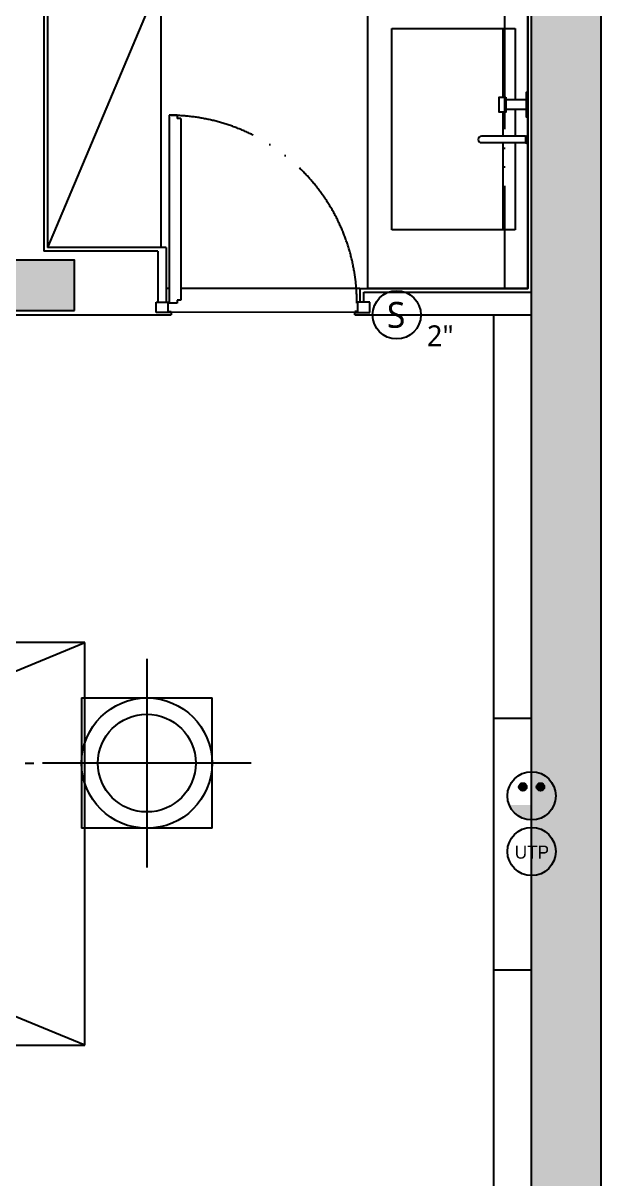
# Model space of a CAD drawing. Header units: millimetres. Extents: x 0 to 460316, y -63250 to 103204.
# Drawn here: x 70147 to 72442, y 27219 to 31811 of the extents above; entities that cross this region are included whole.
import ezdxf

# ---------------------------------------------------------------- set-up
doc = ezdxf.new("R2010")
doc.units = ezdxf.units.MM
doc.header["$LTSCALE"] = 25
doc.linetypes.add('ACAD_ISO05W100', pattern=[33, 24, -3, 0, -3, 0, -3])
for name, color, linetype in [('06-LIGHT', 4, 'Continuous'), ('2-con', 2, 'Continuous'), ('ac-door', 30, 'Continuous'), ('ac-furniture', 152, 'Continuous'), ('ac-Ref', 8, 'Continuous'), ('ac-text', 7, 'Continuous'), ('ac-wall-fin', 3, 'Continuous'), ('BATH', 4, 'Continuous'), ('CO-BATH', 6, 'Continuous'), ('HAT', 8, 'Continuous'), ('U-LANP', 6, 'Continuous'), ('설비', 140, 'Continuous')]:
    doc.layers.add(name, color=color, linetype=linetype)
doc.styles.add('이윤정', font='l_10646.ttf')
doc.styles.add('코레일둥고', font='Korail_Round_Gothic_Medium.ttf')

# ---------------------------------------------------------------- blocks, each defined once
blk = doc.blocks.new('SW')
at = {"layer": '설비', "color": 140}
blk.add_circle((11533254.1, -14277699.4), 184, dxfattribs=at)
at = {"layer": '설비', "color": 140, "insert": (11533320, -14277600.8), "char_height": 197.143, "width": 314.327, "attachment_point": 3, "style": '코레일둥고'}
blk.add_mtext('{\\fMalgun Gothic|b0|i0|c129|p50;S}', dxfattribs=at)
blk = doc.blocks.new('egoo')
at = {"layer": '설비'}
h = blk.add_hatch(color=140, dxfattribs=at)
edge = h.paths.add_edge_path()
edge.add_arc((1015645.3, 443433.7), 22.3, 0, 360)
h = blk.add_hatch(color=140, dxfattribs=at)
edge = h.paths.add_edge_path()
edge.add_arc((1015747.7, 443433.7), 22.3, 0, 360)
h = blk.add_hatch(color=140, dxfattribs=at)
edge = h.paths.add_edge_path()
edge.add_line((1015826.3, 443329.1), (1015566.6, 443329.1))
edge.add_ellipse((1015696.5, 443381.5), major_axis=(99, 99), ratio=1, start_angle=156.95778, end_angle=293.04222)
at = {"layer": '설비', "color": 140}
for centre, radius in [((1015696.5, 443381.5), 140), ((1015645.3, 443433.7), 22.3), ((1015747.7, 443433.7), 22.3)]:
    blk.add_circle(centre, radius, dxfattribs=at)

msp = doc.modelspace()

# ---------------------------------------------------------------- hatches: boundary and pattern name
at = {"layer": 'ac-Ref'}
h = msp.add_hatch(color=256, dxfattribs=at)
h.dxf.hatch_style = 1
h.paths.add_polyline_path([(63806.86, 35328.4), (63261.86, 35328.4), (63261.86, 36338.4), (63826.86, 36338.4), (63826.86, 36538.4), (63061.86, 36538.4), (63061.86, 35128.4), (63536.86, 35128.4), (63536.86, 31955.09), (63806.86, 31955.09)])
h.paths.add_polyline_path([(66696.86, 34495.09), (66696.86, 36740.09), (66466.86, 36740.09), (66466.86, 36338.4), (66506.86, 36338.4), (66506.86, 32163.4), (64736.86, 32163.4), (64736.86, 31955.09), (66696.86, 31955.09)])
h.paths.add_polyline_path([(70674.86, 34368.09), (70941.86, 34368.09), (70941.86, 34568.98), (70676.86, 34568.98), (70676.86, 35340.09), (69808.86, 35340.09), (69808.86, 35140.09), (70498.86, 35140.09), (70498.86, 32165.09), (69686.86, 32165.09), (69686.86, 32030.09), (70681.86, 32030.09), (70681.86, 32230.09), (70674.86, 32230.09)])
h.paths.add_polyline_path([(72441.86, 36595.09), (71466.86, 36595.09), (71466.86, 36395.09), (72241.86, 36395.09), (72241.86, 35605.09), (71606.86, 35605.09), (71606.86, 34568.98), (71521.86, 34568.98), (71521.86, 34368.09), (72156.86, 34368.09), (72156.86, 32230.09), (72156.86, 32030.09), (72166.86, 32030.09), (72166.86, 27090.09), (71379.86, 27090.09), (71379.86, 26898.09), (72332.86, 26898.09), (72332.86, 25818.09), (71442.86, 25818.09), (71442.86, 25618.09), (72441.86, 25618.09)])
h.paths.add_polyline_path([(68608.86, 35340.09), (68083.86, 35340.09), (68083.86, 34495.09), (68358.86, 34495.09), (68358.86, 35140.09), (68608.86, 35140.09)])
h.paths.add_polyline_path([(70351.86, 30870.09), (69301.86, 30870.09), (69301.86, 30670.09), (70351.86, 30670.09)])
h.paths.add_polyline_path([(68274.86, 30870.09), (68064.86, 30870.09), (68064.86, 26898.09), (68679.86, 26898.09), (68679.86, 27090.09), (68274.86, 27090.09)])
h.paths.add_polyline_path([(68354.86, 25818.09), (68154.86, 25818.09), (68154.86, 25248.09), (68354.86, 25248.09)])
h.paths.add_polyline_path([(63634.86, 26918.09), (64264.86, 26918.09), (64264.86, 27118.09), (63546.86, 27118.09), (63546.86, 30573.09), (63356.86, 30573.09), (63356.86, 25633.09), (63341.86, 25633.09), (63341.86, 25433.09), (63434.86, 25433.09), (63434.86, 25248.09), (64354.86, 25248.09), (64354.86, 25448.09), (63634.86, 25448.09)])
h.paths.add_polyline_path([(60341.86, 30373.09), (62426.86, 30373.09), (62426.86, 30573.09), (60376.86, 30573.09), (60376.86, 32738.09), (61976.86, 32738.09), (61976.86, 31338.09), (62176.86, 31338.09), (62176.86, 33335.09), (62596.86, 33335.09), (62596.86, 33535.09), (61976.86, 33535.09), (61976.86, 32908.09), (60141.86, 32908.09), (60141.86, 25433.09), (60761.86, 25433.09), (60761.86, 25633.09), (60341.86, 25633.09)])
h = msp.add_hatch(color=256, dxfattribs=at)
h.dxf.hatch_style = 1
h.paths.add_polyline_path([(72441.86, 36595.09), (71466.86, 36595.09), (71466.86, 36395.09), (72241.86, 36395.09), (72241.86, 35605.09), (71606.86, 35605.09), (71606.86, 34568.98), (71521.86, 34568.98), (71521.86, 34368.09), (72156.86, 34368.09), (72156.86, 32230.09), (71466.86, 32230.09), (71466.86, 32030.09), (72166.86, 32030.09), (72166.86, 27090.09), (71379.86, 27090.09), (71379.86, 26898.09), (72332.86, 26898.09), (72332.86, 25818.09), (71442.86, 25818.09), (71442.86, 25618.09), (72441.86, 25618.09)])

# ---------------------------------------------------------------- linework, layer by layer
at = {"layer": '06-LIGHT', "color": 10, "linetype": 'ACAD_ISO05W100'}
msp.add_line((72059.73, 31990.09), (72059.73, 30757.09), dxfattribs=at)
at = {"layer": '2-con'}
for points in [[(71466.86, 36395.09), (71466.86, 36595.09), (72441.86, 36595.09), (72441.86, 25618.09), (71442.86, 25618.09), (71442.86, 25818.09), (72332.86, 25818.09), (72332.86, 26898.09), (71379.86, 26898.09), (71379.86, 27090.09), (72166.86, 27090.09), (72166.86, 32030.09), (71466.86, 32030.09), (71466.86, 32230.09), (72156.86, 32230.09), (72156.86, 34368.09), (71521.86, 34368.09), (71521.86, 34568.98), (71606.86, 34568.98), (71606.86, 35605.09), (72241.86, 35605.09), (72241.86, 36395.09)], [(70351.86, 30670.09), (70351.86, 30870.09), (69301.86, 30870.09), (69301.86, 30670.09)]]:
    msp.add_lwpolyline(points, close=True, dxfattribs=at)
at = {"layer": 'ac-door'}
for p, q in [((70758.86, 31445.09), (70726.86, 31445.09)), ((70726.86, 31445.09), (70726.86, 30699.09)), ((70758.86, 31445.09), (70758.86, 31433.09)), ((70773.86, 31433.09), (70758.86, 31433.09)), ((70773.86, 31433.09), (70773.86, 30711.09)), ((70675.02, 30661.09), (70675.02, 30703.09)), ((70675.02, 30703.09), (70722.86, 30703.09)), ((70722.86, 30665.09), (70722.86, 30703.09)), ((70758.86, 30699.09), (70726.86, 30699.09)), ((70758.86, 30711.09), (70758.86, 30699.09)), ((70773.86, 30711.09), (70758.86, 30711.09)), ((71476.86, 30665.09), (71476.86, 30703.09)), ((71524.7, 30703.09), (71476.86, 30703.09)), ((71524.7, 30661.09), (71524.7, 30703.09)), ((70734.86, 30661.09), (70675.02, 30661.09)), ((70722.86, 30665.09), (70734.86, 30665.09)), ((70734.86, 30665.09), (70734.86, 30661.09)), ((71476.86, 30665.09), (71464.86, 30665.09)), ((71464.86, 30665.09), (71464.86, 30661.09)), ((71464.86, 30661.09), (71524.7, 30661.09))]:
    msp.add_line(p, q, dxfattribs=at)
at = {"layer": 'ac-furniture'}
for p, q in [((70694.36, 31990.09), (70694.36, 30920.09)), ((70392.7, 29350.09), (69261.7, 29350.09)), ((70392.7, 27750.09), (70392.7, 29350.09)), ((69261.7, 27750.09), (70392.7, 27750.09))]:
    msp.add_line(p, q, dxfattribs=at)
msp.add_lwpolyline([(71516.86, 31990.09), (72151.86, 31990.09), (72151.86, 30757.09), (71516.86, 30757.09)], close=True, dxfattribs=at)
at = {"layer": 'ac-Ref'}
for p, q in [((70694.36, 31990.09), (70244.36, 30920.09)), ((71611.86, 30990.09), (71611.86, 31790.09)), ((71611.86, 31790.09), (72101.86, 31790.09)), ((72051.86, 31790.09), (72051.86, 31516.82)), ((72101.86, 31790.09), (72101.86, 31506.82)), ((72146.86, 31506.82), (72064.37, 31506.82)), ((72146.86, 31467.88), (72064.37, 31467.88)), ((72101.86, 31467.88), (72101.86, 31361.73)), ((72051.86, 31457.88), (72051.86, 31361.73)), ((72051.86, 31336.73), (72051.86, 30990.09)), ((72101.86, 31336.73), (72101.86, 30990.09)), ((72101.86, 30990.09), (71611.86, 30990.09)), ((70726.86, 30757.09), (70714.86, 30757.09)), ((71484.86, 30757.09), (70773.86, 30757.09)), ((71464.86, 30661.09), (70734.86, 30663.09)), ((69261.7, 28886.09), (70392.7, 29350.09)), ((70392.7, 27750.09), (69261.7, 28214.09))]:
    msp.add_line(p, q, dxfattribs=at)
at = {"layer": 'ac-Ref', "linetype": 'ACAD_ISO05W100'}
msp.add_arc((70726.86, 30699.09), 746, 0, 90, dxfattribs=at)
at = {"layer": 'ac-wall-fin'}
for p, q in [((70229.36, 32030.09), (70229.36, 30905.09)), ((70681.86, 30905.09), (70229.36, 30905.09)), ((70681.86, 30905.09), (70681.86, 30703.09)), ((71499.86, 30742.09), (72166.86, 30742.09)), ((71499.86, 30703.09), (71499.86, 30742.09)), ((69262.02, 30652.09), (70734.86, 30652.09)), ((70734.86, 30661.09), (70734.86, 30652.09)), ((71464.86, 30652.09), (71464.86, 30661.09)), ((71464.86, 30652.09), (72166.86, 30652.09)), ((72016.86, 27090.09), (72016.86, 30652.09)), ((72016.86, 29050.09), (72166.86, 29050.09)), ((72016.86, 28050.09), (72166.86, 28050.09))]:
    msp.add_line(p, q, dxfattribs=at)
at = {"layer": 'BATH'}
for p, q in [((70244.36, 31990.09), (70244.36, 30920.09)), ((72151.86, 30757.09), (72151.86, 31990.09)), ((70714.86, 30920.09), (70244.36, 30920.09)), ((70714.86, 30920.09), (70714.86, 30703.09)), ((71484.86, 30757.09), (72151.86, 30757.09)), ((71484.86, 30757.09), (71484.86, 30703.09))]:
    msp.add_line(p, q, dxfattribs=at)
at = {"layer": 'CO-BATH', "color": 8}
for points in [[(72064.37, 31516.82), (72064.37, 31457.88), (72037.96, 31457.88), (72037.96, 31516.82)], [(72151.86, 31536.82), (72151.86, 31437.88), (72146.86, 31437.88), (72146.86, 31536.82)]]:
    msp.add_lwpolyline(points, close=True, dxfattribs=at)
msp.add_lwpolyline([(72141.86, 31361.73), (71967.13, 31361.73, 1), (71967.13, 31336.73), (72141.86, 31336.73)], format="xyb", dxfattribs=at)
for points in [[(72141.86, 31362.73), (72146.86, 31362.73)], [(72146.86, 31363.73), (72151.86, 31363.73)]]:
    msp.add_lwpolyline(points, dxfattribs=at)
at = {"layer": 'CO-BATH', "color": 251}
for points in [[(72141.86, 31362.73), (72141.86, 31335.73), (72146.86, 31335.73)], [(72146.86, 31363.73), (72146.86, 31334.73), (72151.86, 31334.73), (72151.86, 31363.73)]]:
    msp.add_lwpolyline(points, dxfattribs=at)
at = {"layer": 'HAT', "color": 1}
for p, q in [((70638.7, 29285.62), (70638.7, 28456.57)), ((70379.63, 29130.17), (70897.78, 29130.17)), ((70379.63, 29130.17), (70379.63, 28612.01)), ((70897.78, 28612.01), (70897.78, 29130.17)), ((70155.09, 28871.09), (70189.63, 28871.09)), ((71053.23, 28871.09), (70224.18, 28871.09)), ((70897.78, 28612.01), (70379.63, 28612.01))]:
    msp.add_line(p, q, dxfattribs=at)
at = {"layer": 'U-LANP', "color": 4}
msp.add_circle((70638.7, 28871.09), 259.08, dxfattribs=at)
at = {"layer": 'U-LANP', "color": 8}
msp.add_circle((70638.7, 28871.09), 194.31, dxfattribs=at)
at = {"layer": '설비', "color": 140}
msp.add_circle((72166.86, 28519.85), 95.83, dxfattribs=at)

# ---------------------------------------------------------------- block references
for name, p, xscale, yscale, zscale in [('SW', (-5935272.25, 7466953.89), 0.5208333333333334, 0.5208333333333334, 0.5208333333333334), ('egoo', (-623101.58, -274764.26), 0.6845238224412213, 0.6845238224412213, 0.6845238224412213)]:
    msp.add_blockref(name, p, dxfattribs=dict(at, xscale=xscale, yscale=yscale, zscale=zscale))

# ---------------------------------------------------------------- texts
at = {"layer": 'ac-text', "style": '이윤정'}
msp.add_text('2"', height=83.333, dxfattribs=at).set_placement((71750.78, 30527.09))
at = {"layer": '설비', "color": 140, "style": '코레일둥고'}
msp.add_text('UTP', height=52.083, dxfattribs=at).set_placement((72099.73, 28491.29))

doc.saveas('drawing.dxf')
